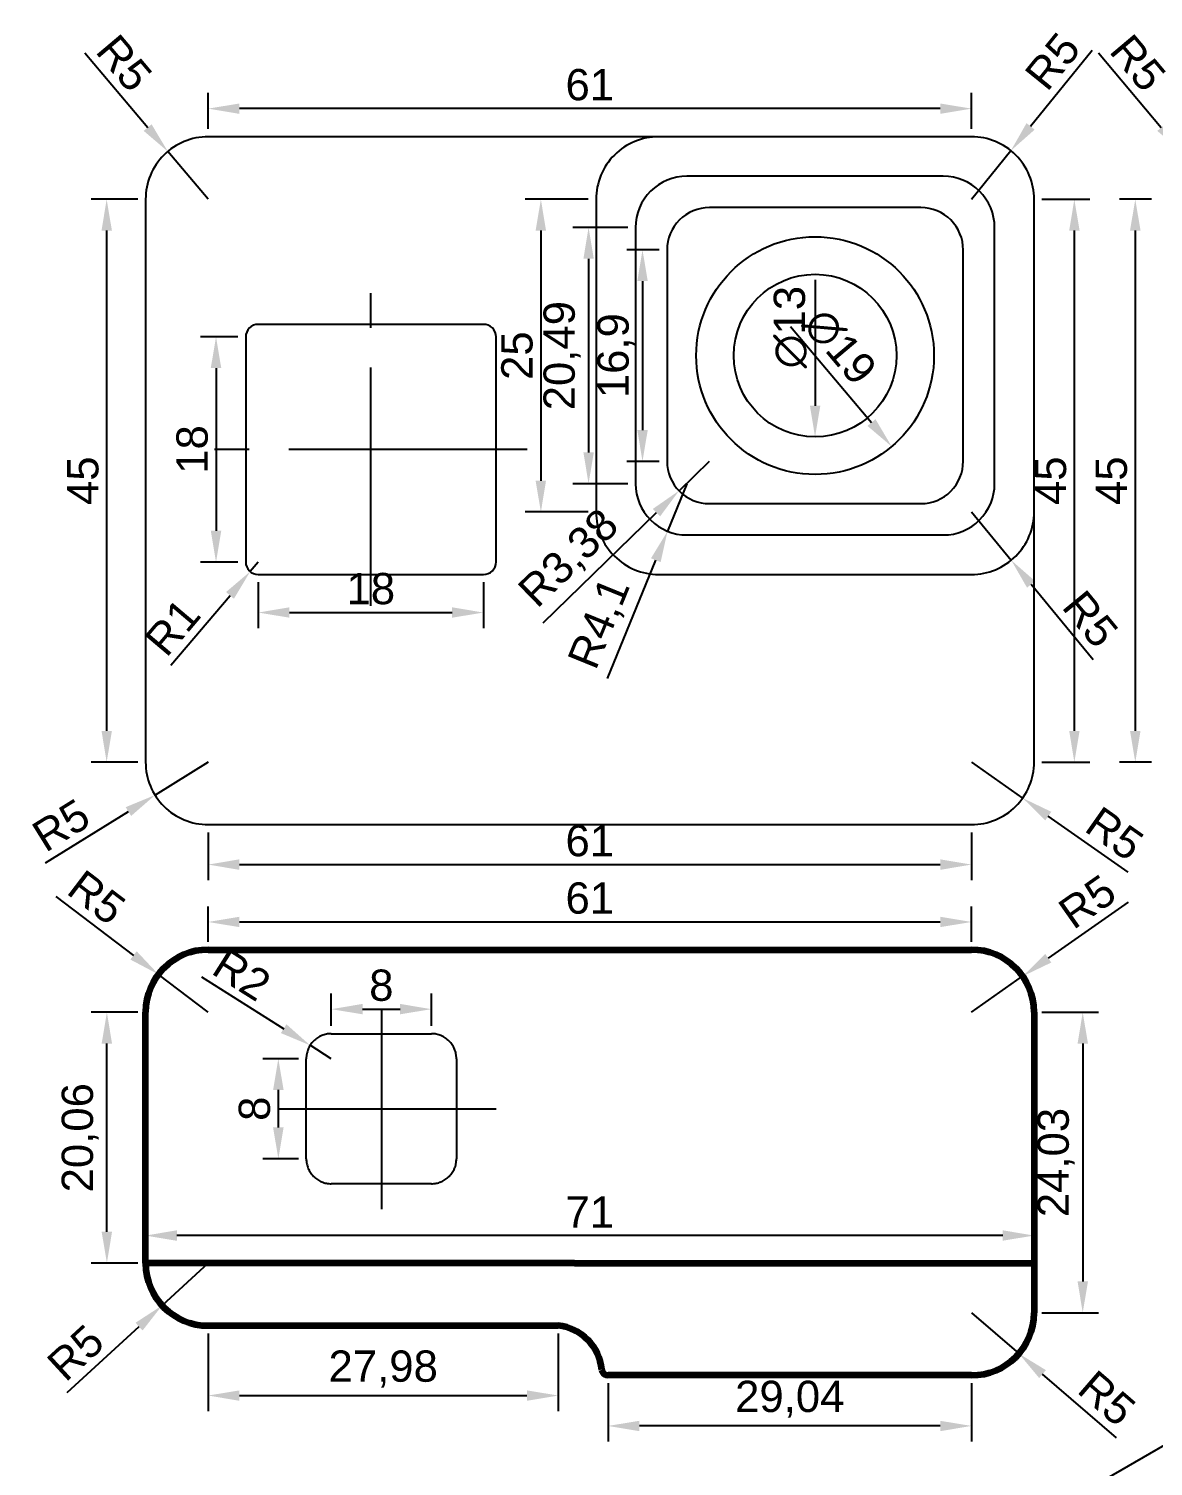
# Model space of a CAD drawing. Header units: millimetres. Extents: x 2170 to 2325, y 1655 to 1882.
# Drawn here: x 2169.8 to 2259.6, y 1766.6 to 1881.5 of the extents above; entities that cross this region are included whole.
import ezdxf

# ---------------------------------------------------------------- set-up
doc = ezdxf.new("R2010")
doc.units = ezdxf.units.MM
doc.linetypes.add('ACAD_ISO02W100', pattern=[15, 12, -3])
doc.linetypes.add('CENTER2', pattern=[28.575, 19.05, -3.175, 3.175, -3.175])
doc.styles.get("Standard").update_dxf_attribs({"font": 'arial.ttf'})
doc.dimstyles.new('ISO-25', dxfattribs={"dimtxt": 2.5, "dimasz": 2.5, "dimexe": 1.25, "dimexo": 0.625, "dimtad": 1, "dimtxsty": 'Standard', "dimcen": 2.5, "dimadec": 0, "dimazin": 0, "dimtfac": 1, "dimtmove": 0, "dimatfit": 3, "dimfxl": 1, "dimarcsym": 0})

# ---------------------------------------------------------------- blocks, each defined once
blk = doc.blocks.new('*D71')
at = {"color": 0, "lineweight": -2, "transparency": 16777216}
for p, q in [((2293.32, 1780.91), (2289.95, 1786.75)), ((2238.08, 1755.36), (2288.41, 1784.42)), ((2238.66, 1749.35), (2235.29, 1755.2))]:
    blk.add_line(p, q, dxfattribs=at)
at = {"color": 0, "transparency": 16777216}
for points in [[(2288.2, 1784.78), (2288.62, 1784.06), (2290.57, 1785.67)], [(2237.87, 1755.72), (2238.29, 1755), (2235.91, 1754.11)]]:
    blk.add_solid(points, dxfattribs=at)
at = {"layer": 'Defpoints', "color": 0, "transparency": 16777216}
for p in [(2290.57, 1785.67), (2293.63, 1780.37, -7470.32), (2238.97, 1748.81, -7470.32)]:
    blk.add_point(p, dxfattribs=at)
at = {"color": 0, "transparency": 16777216, "insert": (2262.29, 1771.54), "char_height": 2.5, "attachment_point": 5, "rotation": 30}
blk.add_mtext('61', dxfattribs=at)
blk = doc.blocks.new('*D72')
at = {"color": 0, "linetype": 'ByBlock', "lineweight": -2, "transparency": 16777216}
for p, q in [((2184.11, 1873.54), (2184.11, 1876.41)), ((2245.11, 1873.54), (2245.11, 1876.41)), ((2242.61, 1875.16), (2186.61, 1875.16))]:
    blk.add_line(p, q, dxfattribs=at)
at = {"color": 0, "linetype": 'ByBlock', "transparency": 16777216}
for points in [[(2186.61, 1875.57), (2186.61, 1874.74), (2184.11, 1875.16)], [(2242.61, 1875.57), (2242.61, 1874.74), (2245.11, 1875.16)]]:
    blk.add_solid(points, dxfattribs=at)
at = {"layer": 'Defpoints', "color": 0, "linetype": 'ByBlock', "transparency": 16777216}
for p in [(2184.11, 1875.16), (2184.11, 1872.91), (2245.11, 1872.91)]:
    blk.add_point(p, dxfattribs=at)
at = {"color": 0, "linetype": 'ByBlock', "transparency": 16777216, "insert": (2214.61, 1877.06), "char_height": 2.5, "attachment_point": 5}
blk.add_mtext('61', dxfattribs=at)
blk = doc.blocks.new('*D73')
at = {"color": 0, "linetype": 'ByBlock', "lineweight": -2, "transparency": 16777216}
for p, q in [((2178.49, 1867.91), (2174.75, 1867.91)), ((2176, 1865.41), (2176, 1825.41)), ((2178.49, 1822.91), (2174.75, 1822.91))]:
    blk.add_line(p, q, dxfattribs=at)
at = {"color": 0, "linetype": 'ByBlock', "transparency": 16777216}
for points in [[(2175.59, 1865.41), (2176.42, 1865.41), (2176, 1867.91)], [(2175.59, 1825.41), (2176.42, 1825.41), (2176, 1822.91)]]:
    blk.add_solid(points, dxfattribs=at)
at = {"layer": 'Defpoints', "color": 0, "linetype": 'ByBlock', "transparency": 16777216}
for p in [(2179.11, 1867.91), (2176, 1822.91), (2179.11, 1822.91)]:
    blk.add_point(p, dxfattribs=at)
at = {"color": 0, "linetype": 'ByBlock', "transparency": 16777216, "insert": (2174.11, 1845.41), "char_height": 2.5, "attachment_point": 5, "rotation": 90}
blk.add_mtext('45', dxfattribs=at)
blk = doc.blocks.new('*D74')
at = {"color": 0, "linetype": 'ByBlock', "lineweight": -2, "transparency": 16777216}
for p, q in [((2184.11, 1817.29), (2184.11, 1813.47)), ((2245.11, 1817.29), (2245.11, 1813.47)), ((2186.61, 1814.72), (2242.61, 1814.72))]:
    blk.add_line(p, q, dxfattribs=at)
at = {"color": 0, "linetype": 'ByBlock', "transparency": 16777216}
for points in [[(2186.61, 1815.14), (2186.61, 1814.3), (2184.11, 1814.72)], [(2242.61, 1815.14), (2242.61, 1814.3), (2245.11, 1814.72)]]:
    blk.add_solid(points, dxfattribs=at)
at = {"layer": 'Defpoints', "color": 0, "linetype": 'ByBlock', "transparency": 16777216}
for p in [(2184.11, 1817.91), (2245.11, 1817.91), (2245.11, 1814.72)]:
    blk.add_point(p, dxfattribs=at)
at = {"color": 0, "linetype": 'ByBlock', "transparency": 16777216, "insert": (2214.61, 1816.62), "char_height": 2.5, "attachment_point": 5}
blk.add_mtext('61', dxfattribs=at)
blk = doc.blocks.new('*D75')
at = {"color": 0, "linetype": 'ByBlock', "lineweight": -2, "transparency": 16777216}
for p, q in [((2250.74, 1867.91), (2254.58, 1867.91)), ((2253.33, 1825.41), (2253.33, 1865.41)), ((2250.74, 1822.91), (2254.58, 1822.91))]:
    blk.add_line(p, q, dxfattribs=at)
at = {"color": 0, "linetype": 'ByBlock', "transparency": 16777216}
for points in [[(2252.92, 1865.41), (2253.75, 1865.41), (2253.33, 1867.91)], [(2252.92, 1825.41), (2253.75, 1825.41), (2253.33, 1822.91)]]:
    blk.add_solid(points, dxfattribs=at)
at = {"layer": 'Defpoints', "color": 0, "linetype": 'ByBlock', "transparency": 16777216}
for p in [(2250.11, 1867.91), (2253.33, 1867.91), (2250.11, 1822.91)]:
    blk.add_point(p, dxfattribs=at)
at = {"color": 0, "linetype": 'ByBlock', "transparency": 16777216, "insert": (2251.44, 1845.41), "char_height": 2.5, "attachment_point": 5, "rotation": 90}
blk.add_mtext('45', dxfattribs=at)
blk = doc.blocks.new('*D76')
at = {"color": 0, "linetype": 'ByBlock', "lineweight": -2, "transparency": 16777216}
for p, q in [((2259.49, 1867.91), (2256.95, 1867.91)), ((2258.2, 1865.41), (2258.2, 1825.41)), ((2259.49, 1822.91), (2256.95, 1822.91))]:
    blk.add_line(p, q, dxfattribs=at)
at = {"color": 0, "linetype": 'ByBlock', "transparency": 16777216}
for points in [[(2257.78, 1865.41), (2258.62, 1865.41), (2258.2, 1867.91)], [(2257.78, 1825.41), (2258.62, 1825.41), (2258.2, 1822.91)]]:
    blk.add_solid(points, dxfattribs=at)
at = {"layer": 'Defpoints', "color": 0, "linetype": 'ByBlock', "transparency": 16777216}
for p in [(2260.11, 1867.91), (2258.2, 1822.91), (2260.11, 1822.91)]:
    blk.add_point(p, dxfattribs=at)
at = {"color": 0, "linetype": 'ByBlock', "transparency": 16777216, "insert": (2256.3, 1845.41), "char_height": 2.5, "attachment_point": 5, "rotation": 90}
blk.add_mtext('45', dxfattribs=at)
blk = doc.blocks.new('*D77')
at = {"color": 0, "linetype": 'ByBlock', "lineweight": -2, "transparency": 16777216}
for p, q in [((2174.25, 1879.61), (2179.28, 1873.65)), ((2184.11, 1867.91), (2180.89, 1871.73))]:
    blk.add_line(p, q, dxfattribs=at)
at = {"color": 0, "linetype": 'ByBlock', "transparency": 16777216}
blk.add_solid([(2179.59, 1873.91), (2178.96, 1873.38), (2180.89, 1871.73)], dxfattribs=at)
at = {"layer": 'Defpoints', "color": 0, "linetype": 'ByBlock', "transparency": 16777216}
for p in [(2180.89, 1871.73), (2184.11, 1867.91)]:
    blk.add_point(p, dxfattribs=at)
at = {"color": 0, "linetype": 'ByBlock', "transparency": 16777216, "insert": (2177.4, 1878.8), "char_height": 2.5, "attachment_point": 5, "rotation": 310.1679}
blk.add_mtext('R5', dxfattribs=at)
blk = doc.blocks.new('*D78')
at = {"color": 0, "linetype": 'ByBlock', "lineweight": -2, "transparency": 16777216}
for p, q in [((2254.75, 1879.8), (2249.84, 1873.74)), ((2245.11, 1867.91), (2248.26, 1871.8))]:
    blk.add_line(p, q, dxfattribs=at)
at = {"color": 0, "linetype": 'ByBlock', "transparency": 16777216}
blk.add_solid([(2249.51, 1874), (2250.16, 1873.48), (2248.26, 1871.8)], dxfattribs=at)
at = {"layer": 'Defpoints', "color": 0, "linetype": 'ByBlock', "transparency": 16777216}
for p in [(2248.26, 1871.8), (2245.11, 1867.91)]:
    blk.add_point(p, dxfattribs=at)
at = {"color": 0, "linetype": 'ByBlock', "transparency": 16777216, "insert": (2251.6, 1878.94), "char_height": 2.5, "attachment_point": 5, "rotation": 50.9887}
blk.add_mtext('R5', dxfattribs=at)
blk = doc.blocks.new('*D79')
at = {"color": 0, "linetype": 'ByBlock', "lineweight": -2, "transparency": 16777216}
for p, q in [((2188.11, 1837.29), (2188.11, 1833.62)), ((2206.11, 1837.29), (2206.11, 1833.62)), ((2190.61, 1834.87), (2203.61, 1834.87))]:
    blk.add_line(p, q, dxfattribs=at)
at = {"color": 0, "linetype": 'ByBlock', "transparency": 16777216}
for points in [[(2190.61, 1835.29), (2190.61, 1834.46), (2188.11, 1834.87)], [(2203.61, 1835.29), (2203.61, 1834.46), (2206.11, 1834.87)]]:
    blk.add_solid(points, dxfattribs=at)
at = {"layer": 'Defpoints', "color": 0, "linetype": 'ByBlock', "transparency": 16777216}
for p in [(2188.11, 1837.91), (2206.11, 1837.91), (2206.11, 1834.87)]:
    blk.add_point(p, dxfattribs=at)
at = {"color": 0, "linetype": 'ByBlock', "transparency": 16777216, "insert": (2197.11, 1836.77), "char_height": 2.5, "attachment_point": 5}
blk.add_mtext('18', dxfattribs=at)
blk = doc.blocks.new('*D80')
at = {"color": 0, "linetype": 'ByBlock', "lineweight": -2, "transparency": 16777216}
for p, q in [((2186.49, 1856.91), (2183.49, 1856.91)), ((2184.74, 1854.41), (2184.74, 1841.41)), ((2186.49, 1838.91), (2183.49, 1838.91))]:
    blk.add_line(p, q, dxfattribs=at)
at = {"color": 0, "linetype": 'ByBlock', "transparency": 16777216}
for points in [[(2184.32, 1854.41), (2185.16, 1854.41), (2184.74, 1856.91)], [(2184.32, 1841.41), (2185.16, 1841.41), (2184.74, 1838.91)]]:
    blk.add_solid(points, dxfattribs=at)
at = {"layer": 'Defpoints', "color": 0, "linetype": 'ByBlock', "transparency": 16777216}
for p in [(2187.11, 1856.91), (2184.74, 1838.91), (2187.11, 1838.91)]:
    blk.add_point(p, dxfattribs=at)
at = {"color": 0, "linetype": 'ByBlock', "transparency": 16777216, "insert": (2182.84, 1847.91), "char_height": 2.5, "attachment_point": 5, "rotation": 90}
blk.add_mtext('18', dxfattribs=at)
blk = doc.blocks.new('*U65')
at = {"color": 0, "linetype": 'CENTER2', "transparency": 16777216}
blk.add_line((12.5, 0), (-12.5, 0), dxfattribs=at)
blk = doc.blocks.new('*U66')
at = {"color": 0, "linetype": 'CENTER2', "transparency": 16777216}
blk.add_line((0, -12.5), (0, 12.5), dxfattribs=at)
blk = doc.blocks.new('*D81')
at = {"color": 0, "linetype": 'ByBlock', "lineweight": -2, "transparency": 16777216}
for p, q in [((2184.11, 1808.54), (2184.11, 1811.38)), ((2245.11, 1808.54), (2245.11, 1811.38)), ((2186.61, 1810.13), (2242.61, 1810.13))]:
    blk.add_line(p, q, dxfattribs=at)
at = {"color": 0, "linetype": 'ByBlock', "transparency": 16777216}
for points in [[(2186.61, 1810.55), (2186.61, 1809.72), (2184.11, 1810.13)], [(2242.61, 1810.55), (2242.61, 1809.72), (2245.11, 1810.13)]]:
    blk.add_solid(points, dxfattribs=at)
at = {"layer": 'Defpoints', "color": 0, "linetype": 'ByBlock', "transparency": 16777216}
for p in [(2245.11, 1810.13), (2184.11, 1807.91), (2245.11, 1807.91)]:
    blk.add_point(p, dxfattribs=at)
at = {"color": 0, "linetype": 'ByBlock', "transparency": 16777216, "insert": (2214.61, 1812.03), "char_height": 2.5, "attachment_point": 5}
blk.add_mtext('61', dxfattribs=at)
blk = doc.blocks.new('*D82')
at = {"color": 0, "linetype": 'ByBlock', "lineweight": -2, "transparency": 16777216}
for p, q in [((2250.74, 1802.91), (2255.25, 1802.91)), ((2254, 1800.41), (2254, 1781.39)), ((2250.74, 1778.89), (2255.25, 1778.89))]:
    blk.add_line(p, q, dxfattribs=at)
at = {"color": 0, "linetype": 'ByBlock', "transparency": 16777216}
for points in [[(2253.59, 1800.41), (2254.42, 1800.41), (2254, 1802.91)], [(2253.59, 1781.39), (2254.42, 1781.39), (2254, 1778.89)]]:
    blk.add_solid(points, dxfattribs=at)
at = {"layer": 'Defpoints', "color": 0, "linetype": 'ByBlock', "transparency": 16777216}
for p in [(2250.11, 1802.91), (2250.11, 1778.89), (2254, 1778.89)]:
    blk.add_point(p, dxfattribs=at)
at = {"color": 0, "linetype": 'ByBlock', "transparency": 16777216, "insert": (2251.87, 1790.9), "char_height": 2.5, "attachment_point": 5, "rotation": 90}
blk.add_mtext('24,03', dxfattribs=at)
blk = doc.blocks.new('*D83')
at = {"color": 0, "linetype": 'ByBlock', "lineweight": -2, "transparency": 16777216}
for p, q in [((2178.49, 1802.91), (2174.77, 1802.91)), ((2176.02, 1785.36), (2176.02, 1800.41)), ((2178.49, 1782.86), (2174.77, 1782.86))]:
    blk.add_line(p, q, dxfattribs=at)
at = {"color": 0, "linetype": 'ByBlock', "transparency": 16777216}
for points in [[(2175.6, 1800.41), (2176.43, 1800.41), (2176.02, 1802.91)], [(2175.6, 1785.36), (2176.43, 1785.36), (2176.02, 1782.86)]]:
    blk.add_solid(points, dxfattribs=at)
at = {"layer": 'Defpoints', "color": 0, "linetype": 'ByBlock', "transparency": 16777216}
for p in [(2176.02, 1802.91), (2179.11, 1802.91), (2179.11, 1782.86)]:
    blk.add_point(p, dxfattribs=at)
at = {"color": 0, "linetype": 'ByBlock', "transparency": 16777216, "insert": (2173.89, 1792.88), "char_height": 2.5, "attachment_point": 5, "rotation": 90}
blk.add_mtext('20,06', dxfattribs=at)
blk = doc.blocks.new('*D84')
at = {"color": 0, "linetype": 'ByBlock', "lineweight": -2, "transparency": 16777216}
for p, q in [((2184.11, 1777.23), (2184.11, 1771.02)), ((2212.09, 1777.23), (2212.09, 1771.02)), ((2186.61, 1772.27), (2209.59, 1772.27))]:
    blk.add_line(p, q, dxfattribs=at)
at = {"color": 0, "linetype": 'ByBlock', "transparency": 16777216}
for points in [[(2186.61, 1772.68), (2186.61, 1771.85), (2184.11, 1772.27)], [(2209.59, 1772.68), (2209.59, 1771.85), (2212.09, 1772.27)]]:
    blk.add_solid(points, dxfattribs=at)
at = {"layer": 'Defpoints', "color": 0, "linetype": 'ByBlock', "transparency": 16777216}
for p in [(2184.11, 1777.86), (2212.09, 1777.86), (2212.09, 1772.27)]:
    blk.add_point(p, dxfattribs=at)
at = {"color": 0, "linetype": 'ByBlock', "transparency": 16777216, "insert": (2198.1, 1774.39), "char_height": 2.5, "attachment_point": 5}
blk.add_mtext('27,98', dxfattribs=at)
blk = doc.blocks.new('*D85')
at = {"color": 0, "linetype": 'ByBlock', "lineweight": -2, "transparency": 16777216}
for p, q in [((2216.07, 1773.26), (2216.07, 1768.59)), ((2245.11, 1773.26), (2245.11, 1768.59)), ((2242.61, 1769.84), (2218.57, 1769.84))]:
    blk.add_line(p, q, dxfattribs=at)
at = {"color": 0, "linetype": 'ByBlock', "transparency": 16777216}
for points in [[(2218.57, 1770.25), (2218.57, 1769.42), (2216.07, 1769.84)], [(2242.61, 1770.25), (2242.61, 1769.42), (2245.11, 1769.84)]]:
    blk.add_solid(points, dxfattribs=at)
at = {"layer": 'Defpoints', "color": 0, "linetype": 'ByBlock', "transparency": 16777216}
for p in [(2216.07, 1773.89), (2245.11, 1773.89), (2216.07, 1769.84)]:
    blk.add_point(p, dxfattribs=at)
at = {"color": 0, "linetype": 'ByBlock', "transparency": 16777216, "insert": (2230.59, 1771.97), "char_height": 2.5, "attachment_point": 5}
blk.add_mtext('29,04', dxfattribs=at)
blk = doc.blocks.new('*D86')
at = {"color": 0, "linetype": 'ByBlock', "lineweight": -2, "transparency": 16777216}
for p, q in [((2179.11, 1783.48), (2179.11, 1786.31)), ((2250.11, 1783.48), (2250.11, 1786.31)), ((2247.61, 1785.06), (2181.61, 1785.06))]:
    blk.add_line(p, q, dxfattribs=at)
at = {"color": 0, "linetype": 'ByBlock', "transparency": 16777216}
for points in [[(2181.61, 1785.48), (2181.61, 1784.64), (2179.11, 1785.06)], [(2247.61, 1785.48), (2247.61, 1784.65), (2250.11, 1785.06)]]:
    blk.add_solid(points, dxfattribs=at)
at = {"layer": 'Defpoints', "color": 0, "linetype": 'ByBlock', "transparency": 16777216}
for p in [(2179.11, 1785.06), (2179.11, 1782.86), (2250.11, 1782.86)]:
    blk.add_point(p, dxfattribs=at)
at = {"color": 0, "linetype": 'ByBlock', "transparency": 16777216, "insert": (2214.61, 1786.94), "char_height": 2.5, "attachment_point": 5, "rotation": 0.0018}
blk.add_mtext('71', dxfattribs=at)
blk = doc.blocks.new('*D87')
at = {"color": 0, "linetype": 'ByBlock', "lineweight": -2, "transparency": 16777216}
for p, q in [((2245.11, 1778.89), (2248.9, 1775.62)), ((2256.69, 1768.88), (2250.79, 1773.98))]:
    blk.add_line(p, q, dxfattribs=at)
at = {"color": 0, "linetype": 'ByBlock', "transparency": 16777216}
blk.add_solid([(2251.06, 1774.3), (2250.52, 1773.67), (2248.9, 1775.62)], dxfattribs=at)
at = {"layer": 'Defpoints', "color": 0, "linetype": 'ByBlock', "transparency": 16777216}
for p in [(2245.11, 1778.89), (2248.9, 1775.62)]:
    blk.add_point(p, dxfattribs=at)
at = {"color": 0, "linetype": 'ByBlock', "transparency": 16777216, "insert": (2255.93, 1772.05), "char_height": 2.5, "attachment_point": 5, "rotation": 319.1727}
blk.add_mtext('R5', dxfattribs=at)
blk = doc.blocks.new('*D90')
at = {"color": 0, "linetype": 'ByBlock', "lineweight": -2, "transparency": 16777216}
for p, q in [((2245.11, 1822.91), (2249.2, 1820.04)), ((2257.63, 1814.11), (2251.25, 1818.6))]:
    blk.add_line(p, q, dxfattribs=at)
at = {"color": 0, "linetype": 'ByBlock', "transparency": 16777216}
blk.add_solid([(2251.49, 1818.94), (2251.01, 1818.26), (2249.2, 1820.04)], dxfattribs=at)
at = {"layer": 'Defpoints', "color": 0, "linetype": 'ByBlock', "transparency": 16777216}
for p in [(2245.11, 1822.91), (2249.2, 1820.04)]:
    blk.add_point(p, dxfattribs=at)
at = {"color": 0, "linetype": 'ByBlock', "transparency": 16777216, "insert": (2256.55, 1817.19), "char_height": 2.5, "attachment_point": 5, "rotation": 324.8779}
blk.add_mtext('R5', dxfattribs=at)
blk = doc.blocks.new('*D92')
at = {"color": 0, "linetype": 'ByBlock', "lineweight": -2, "transparency": 16777216}
for p, q in [((2255.26, 1879.61), (2260.28, 1873.65)), ((2265.11, 1867.91), (2261.89, 1871.74))]:
    blk.add_line(p, q, dxfattribs=at)
at = {"color": 0, "linetype": 'ByBlock', "transparency": 16777216}
blk.add_solid([(2260.6, 1873.92), (2259.96, 1873.38), (2261.89, 1871.74)], dxfattribs=at)
at = {"layer": 'Defpoints', "color": 0, "linetype": 'ByBlock', "transparency": 16777216}
for p in [(2261.89, 1871.74), (2265.11, 1867.91)]:
    blk.add_point(p, dxfattribs=at)
at = {"color": 0, "linetype": 'ByBlock', "transparency": 16777216, "insert": (2258.41, 1878.81), "char_height": 2.5, "attachment_point": 5, "rotation": 310.1141}
blk.add_mtext('R5', dxfattribs=at)
blk = doc.blocks.new('*D93')
at = {"color": 0, "linetype": 'ByBlock', "lineweight": -2, "transparency": 16777216}
for p, q in [((2171.94, 1812.18), (2178.15, 1807.46)), ((2184.11, 1802.91), (2180.14, 1805.94))]:
    blk.add_line(p, q, dxfattribs=at)
at = {"color": 0, "linetype": 'ByBlock', "transparency": 16777216}
blk.add_solid([(2178.4, 1807.79), (2177.89, 1807.13), (2180.14, 1805.94)], dxfattribs=at)
at = {"layer": 'Defpoints', "color": 0, "linetype": 'ByBlock', "transparency": 16777216}
for p in [(2180.14, 1805.94), (2184.11, 1802.91)]:
    blk.add_point(p, dxfattribs=at)
at = {"color": 0, "linetype": 'ByBlock', "transparency": 16777216, "insert": (2175.2, 1812.09), "char_height": 2.5, "attachment_point": 5, "rotation": 322.7132}
blk.add_mtext('R5', dxfattribs=at)
blk = doc.blocks.new('*D94')
at = {"color": 0, "linetype": 'ByBlock', "lineweight": -2, "transparency": 16777216}
for p, q in [((2184.11, 1822.91), (2179.87, 1820.28)), ((2171.11, 1814.85), (2177.74, 1818.96))]:
    blk.add_line(p, q, dxfattribs=at)
at = {"color": 0, "linetype": 'ByBlock', "transparency": 16777216}
blk.add_solid([(2177.52, 1819.31), (2177.96, 1818.61), (2179.87, 1820.28)], dxfattribs=at)
at = {"layer": 'Defpoints', "color": 0, "linetype": 'ByBlock', "transparency": 16777216}
for p in [(2184.11, 1822.91), (2179.87, 1820.28)]:
    blk.add_point(p, dxfattribs=at)
at = {"color": 0, "linetype": 'ByBlock', "transparency": 16777216, "insert": (2172.36, 1817.86), "char_height": 2.5, "attachment_point": 5, "rotation": 31.8107}
blk.add_mtext('R5', dxfattribs=at)
blk = doc.blocks.new('*D95')
at = {"color": 0, "linetype": 'ByBlock', "lineweight": -2, "transparency": 16777216}
for p, q in [((2257.62, 1811.72), (2251.25, 1807.23)), ((2245.11, 1802.91), (2249.2, 1805.79))]:
    blk.add_line(p, q, dxfattribs=at)
at = {"color": 0, "linetype": 'ByBlock', "transparency": 16777216}
blk.add_solid([(2251.01, 1807.57), (2251.49, 1806.89), (2249.2, 1805.79)], dxfattribs=at)
at = {"layer": 'Defpoints', "color": 0, "linetype": 'ByBlock', "transparency": 16777216}
for p in [(2249.2, 1805.79), (2245.11, 1802.91)]:
    blk.add_point(p, dxfattribs=at)
at = {"color": 0, "linetype": 'ByBlock', "transparency": 16777216, "insert": (2254.37, 1811.75), "char_height": 2.5, "attachment_point": 5, "rotation": 35.1513}
blk.add_mtext('R5', dxfattribs=at)
blk = doc.blocks.new('*D96')
at = {"color": 0, "linetype": 'ByBlock', "lineweight": -2, "transparency": 16777216}
for p, q in [((2184.11, 1782.86), (2180.43, 1779.47)), ((2172.85, 1772.5), (2178.59, 1777.78))]:
    blk.add_line(p, q, dxfattribs=at)
at = {"color": 0, "linetype": 'ByBlock', "transparency": 16777216}
blk.add_solid([(2178.31, 1778.09), (2178.87, 1777.47), (2180.43, 1779.47)], dxfattribs=at)
at = {"layer": 'Defpoints', "color": 0, "linetype": 'ByBlock', "transparency": 16777216}
for p in [(2184.11, 1782.86), (2180.43, 1779.47)]:
    blk.add_point(p, dxfattribs=at)
at = {"color": 0, "linetype": 'ByBlock', "transparency": 16777216, "insert": (2173.52, 1775.69), "char_height": 2.5, "attachment_point": 5, "rotation": 42.5871}
blk.add_mtext('R5', dxfattribs=at)
blk = doc.blocks.new('*D97')
at = {"color": 0, "linetype": 'ByBlock', "lineweight": -2, "transparency": 16777216}
for p, q in [((2193.95, 1801.82), (2193.95, 1804.41)), ((2201.95, 1801.82), (2201.95, 1804.41)), ((2196.45, 1803.16), (2199.45, 1803.16))]:
    blk.add_line(p, q, dxfattribs=at)
at = {"color": 0, "linetype": 'ByBlock', "transparency": 16777216}
for points in [[(2196.45, 1803.58), (2196.45, 1802.75), (2193.95, 1803.16)], [(2199.45, 1803.58), (2199.45, 1802.75), (2201.95, 1803.16)]]:
    blk.add_solid(points, dxfattribs=at)
at = {"layer": 'Defpoints', "color": 0, "linetype": 'ByBlock', "transparency": 16777216}
for p in [(2201.95, 1803.16), (2193.95, 1801.2), (2201.95, 1801.2)]:
    blk.add_point(p, dxfattribs=at)
at = {"color": 0, "linetype": 'ByBlock', "transparency": 16777216, "insert": (2197.95, 1805.06), "char_height": 2.5, "attachment_point": 5}
blk.add_mtext('8', dxfattribs=at)
blk = doc.blocks.new('*D98')
at = {"color": 0, "linetype": 'ByBlock', "lineweight": -2, "transparency": 16777216}
for p, q in [((2191.33, 1799.2), (2188.47, 1799.2)), ((2189.72, 1793.7), (2189.72, 1796.7)), ((2191.33, 1791.2), (2188.47, 1791.2))]:
    blk.add_line(p, q, dxfattribs=at)
at = {"color": 0, "linetype": 'ByBlock', "transparency": 16777216}
for points in [[(2189.3, 1796.7), (2190.14, 1796.7), (2189.72, 1799.2)], [(2189.3, 1793.7), (2190.14, 1793.7), (2189.72, 1791.2)]]:
    blk.add_solid(points, dxfattribs=at)
at = {"layer": 'Defpoints', "color": 0, "linetype": 'ByBlock', "transparency": 16777216}
for p in [(2189.72, 1799.2), (2191.95, 1799.2), (2191.95, 1791.2)]:
    blk.add_point(p, dxfattribs=at)
at = {"color": 0, "linetype": 'ByBlock', "transparency": 16777216, "insert": (2187.82, 1795.2), "char_height": 2.5, "attachment_point": 5, "rotation": 90}
blk.add_mtext('8', dxfattribs=at)
blk = doc.blocks.new('*D99')
at = {"color": 0, "linetype": 'ByBlock', "lineweight": -2, "transparency": 16777216}
for p, q in [((2183.59, 1805.74), (2190.15, 1801.6)), ((2193.95, 1799.2), (2192.26, 1800.27))]:
    blk.add_line(p, q, dxfattribs=at)
at = {"color": 0, "linetype": 'ByBlock', "transparency": 16777216}
blk.add_solid([(2190.37, 1801.95), (2189.92, 1801.25), (2192.26, 1800.27)], dxfattribs=at)
at = {"layer": 'Defpoints', "color": 0, "linetype": 'ByBlock', "transparency": 16777216}
for p in [(2192.26, 1800.27), (2193.95, 1799.2)]:
    blk.add_point(p, dxfattribs=at)
at = {"color": 0, "linetype": 'ByBlock', "transparency": 16777216, "insert": (2186.81, 1805.93), "char_height": 2.5, "attachment_point": 5, "rotation": 327.7427}
blk.add_mtext('R2', dxfattribs=at)
blk = doc.blocks.new('*D100')
at = {"color": 0, "linetype": 'ByBlock', "lineweight": -2, "transparency": 16777216}
for p, q in [((2188.11, 1838.91), (2187.47, 1838.15)), ((2181.14, 1830.67), (2185.86, 1836.24))]:
    blk.add_line(p, q, dxfattribs=at)
at = {"color": 0, "linetype": 'ByBlock', "transparency": 16777216}
blk.add_solid([(2185.54, 1836.51), (2186.17, 1835.97), (2187.47, 1838.15)], dxfattribs=at)
at = {"layer": 'Defpoints', "color": 0, "linetype": 'ByBlock', "transparency": 16777216}
for p in [(2188.11, 1838.91), (2187.47, 1838.15)]:
    blk.add_point(p, dxfattribs=at)
at = {"color": 0, "linetype": 'ByBlock', "transparency": 16777216, "insert": (2181.26, 1833.71), "char_height": 2.5, "attachment_point": 5, "rotation": 49.801}
blk.add_mtext('R1', dxfattribs=at)
blk = doc.blocks.new('*D102')
at = {"color": 0, "linetype": 'ByBlock', "lineweight": -2, "transparency": 16777216}
for p, q in [((2214.49, 1867.91), (2209.45, 1867.91)), ((2210.7, 1865.41), (2210.7, 1845.41)), ((2214.49, 1842.91), (2209.45, 1842.91))]:
    blk.add_line(p, q, dxfattribs=at)
at = {"color": 0, "linetype": 'ByBlock', "transparency": 16777216}
for points in [[(2210.28, 1865.41), (2211.11, 1865.41), (2210.7, 1867.91)], [(2210.28, 1845.41), (2211.11, 1845.41), (2210.7, 1842.91)]]:
    blk.add_solid(points, dxfattribs=at)
at = {"layer": 'Defpoints', "color": 0, "linetype": 'ByBlock', "transparency": 16777216}
for p in [(2215.11, 1867.91), (2210.7, 1842.91), (2215.11, 1842.91)]:
    blk.add_point(p, dxfattribs=at)
at = {"color": 0, "linetype": 'ByBlock', "transparency": 16777216, "insert": (2208.8, 1855.41), "char_height": 2.5, "attachment_point": 5, "rotation": 90}
blk.add_mtext('25', dxfattribs=at)
blk = doc.blocks.new('*D103')
at = {"color": 0, "linetype": 'ByBlock', "lineweight": -2, "transparency": 16777216}
for p, q in [((2217.65, 1865.66), (2213.26, 1865.66)), ((2214.51, 1863.16), (2214.51, 1847.67)), ((2217.65, 1845.17), (2213.26, 1845.17))]:
    blk.add_line(p, q, dxfattribs=at)
at = {"color": 0, "linetype": 'ByBlock', "transparency": 16777216}
for points in [[(2214.1, 1863.16), (2214.93, 1863.16), (2214.51, 1865.66)], [(2214.1, 1847.67), (2214.93, 1847.67), (2214.51, 1845.17)]]:
    blk.add_solid(points, dxfattribs=at)
at = {"layer": 'Defpoints', "color": 0, "linetype": 'ByBlock', "transparency": 16777216}
for p in [(2218.27, 1865.66), (2214.51, 1845.17), (2218.27, 1845.17)]:
    blk.add_point(p, dxfattribs=at)
at = {"color": 0, "linetype": 'ByBlock', "transparency": 16777216, "insert": (2212.39, 1855.41), "char_height": 2.5, "attachment_point": 5, "rotation": 90}
blk.add_mtext('20,49', dxfattribs=at)
blk = doc.blocks.new('*D104')
at = {"color": 0, "linetype": 'ByBlock', "lineweight": -2, "transparency": 16777216}
for p, q in [((2220.16, 1863.87), (2217.57, 1863.87)), ((2218.82, 1861.37), (2218.82, 1849.46)), ((2220.16, 1846.96), (2217.57, 1846.96))]:
    blk.add_line(p, q, dxfattribs=at)
at = {"color": 0, "linetype": 'ByBlock', "transparency": 16777216}
for points in [[(2218.41, 1861.37), (2219.24, 1861.37), (2218.82, 1863.87)], [(2218.41, 1849.46), (2219.24, 1849.46), (2218.82, 1846.96)]]:
    blk.add_solid(points, dxfattribs=at)
at = {"layer": 'Defpoints', "color": 0, "linetype": 'ByBlock', "transparency": 16777216}
for p in [(2220.78, 1863.87), (2218.82, 1846.96), (2220.78, 1846.96)]:
    blk.add_point(p, dxfattribs=at)
at = {"color": 0, "linetype": 'ByBlock', "transparency": 16777216, "insert": (2216.7, 1855.41), "char_height": 2.5, "attachment_point": 5, "rotation": 90}
blk.add_mtext('16,9', dxfattribs=at)
blk = doc.blocks.new('*D105')
at = {"color": 0, "linetype": 'ByBlock', "lineweight": -2, "transparency": 16777216}
for p, q in [((2224.16, 1846.96), (2221.74, 1844.61)), ((2210.88, 1834.06), (2219.94, 1842.86))]:
    blk.add_line(p, q, dxfattribs=at)
at = {"color": 0, "linetype": 'ByBlock', "transparency": 16777216}
blk.add_solid([(2219.65, 1843.16), (2220.23, 1842.56), (2221.74, 1844.61)], dxfattribs=at)
at = {"layer": 'Defpoints', "color": 0, "linetype": 'ByBlock', "transparency": 16777216}
for p in [(2224.16, 1846.96), (2221.74, 1844.61)]:
    blk.add_point(p, dxfattribs=at)
at = {"color": 0, "linetype": 'ByBlock', "transparency": 16777216, "insert": (2213.03, 1839.11), "char_height": 2.5, "attachment_point": 5, "rotation": 44.1679}
blk.add_mtext('R3,38', dxfattribs=at)
blk = doc.blocks.new('*D106')
at = {"color": 0, "linetype": 'ByBlock', "lineweight": -2, "transparency": 16777216}
for p, q in [((2222.37, 1845.17), (2220.82, 1841.37)), ((2216.03, 1829.6), (2219.88, 1839.06))]:
    blk.add_line(p, q, dxfattribs=at)
at = {"color": 0, "linetype": 'ByBlock', "transparency": 16777216}
blk.add_solid([(2219.5, 1839.21), (2220.27, 1838.9), (2220.82, 1841.37)], dxfattribs=at)
at = {"layer": 'Defpoints', "color": 0, "linetype": 'ByBlock', "transparency": 16777216}
for p in [(2222.37, 1845.17), (2220.82, 1841.37)]:
    blk.add_point(p, dxfattribs=at)
at = {"color": 0, "linetype": 'ByBlock', "transparency": 16777216, "insert": (2215.52, 1833.97), "char_height": 2.5, "attachment_point": 5, "rotation": 67.8569}
blk.add_mtext('R4,1', dxfattribs=at)
blk = doc.blocks.new('*D107')
at = {"color": 0, "linetype": 'ByBlock', "lineweight": -2, "transparency": 16777216}
for p, q in [((2245.11, 1842.91), (2248.29, 1839.05)), ((2254.83, 1831.09), (2249.88, 1837.12))]:
    blk.add_line(p, q, dxfattribs=at)
at = {"color": 0, "linetype": 'ByBlock', "transparency": 16777216}
blk.add_solid([(2250.2, 1837.38), (2249.55, 1836.86), (2248.29, 1839.05)], dxfattribs=at)
at = {"layer": 'Defpoints', "color": 0, "linetype": 'ByBlock', "transparency": 16777216}
for p in [(2245.11, 1842.91), (2248.29, 1839.05)]:
    blk.add_point(p, dxfattribs=at)
at = {"color": 0, "linetype": 'ByBlock', "transparency": 16777216, "insert": (2254.61, 1834.35), "char_height": 2.5, "attachment_point": 5, "rotation": 309.4179}
blk.add_mtext('R5', dxfattribs=at)
blk = doc.blocks.new('*D124')
at = {"color": 0, "lineweight": -2, "transparency": 16777216}
blk.add_line((2232.61, 1861.46), (2232.61, 1851.41), dxfattribs=at)
at = {"color": 0, "transparency": 16777216}
blk.add_solid([(2232.2, 1851.41), (2233.03, 1851.41), (2232.61, 1848.91)], dxfattribs=at)
at = {"layer": 'Defpoints', "color": 0, "transparency": 16777216}
for p in [(2232.61, 1861.91), (2232.61, 1848.91)]:
    blk.add_point(p, dxfattribs=at)
at = {"color": 0, "transparency": 16777216, "insert": (2230.64, 1857.69), "char_height": 2.5, "attachment_point": 5, "rotation": 90}
blk.add_mtext('∅13', dxfattribs=at)
blk = doc.blocks.new('*D125')
at = {"color": 0, "lineweight": -2, "transparency": 16777216}
blk.add_line((2230.65, 1857.75), (2237.12, 1850.06), dxfattribs=at)
at = {"color": 0, "transparency": 16777216}
blk.add_solid([(2237.44, 1850.33), (2236.8, 1849.79), (2238.73, 1848.15)], dxfattribs=at)
at = {"layer": 'Defpoints', "color": 0, "transparency": 16777216}
for p in [(2226.5, 1862.68), (2238.73, 1848.15)]:
    blk.add_point(p, dxfattribs=at)
at = {"color": 0, "transparency": 16777216, "insert": (2234.59, 1856.13), "char_height": 2.5, "attachment_point": 5, "rotation": 310.0813}
blk.add_mtext('∅19', dxfattribs=at)

msp = doc.modelspace()

# ---------------------------------------------------------------- linework, layer by layer
at = {"lineweight": 100}
for p, q in [((2184.114, 1807.914), (2245.114, 1807.914)), ((2179.114, 1782.856), (2179.114, 1802.914)), ((2250.114, 1802.914), (2250.114, 1778.886)), ((2213.376, 1782.856), (2179.114, 1782.856)), ((2179.114, 1782.856), (2179.114, 1782.856)), ((2213.376, 1782.856), (2213.376, 1782.858)), ((2213.376, 1782.856), (2250.114, 1782.856)), ((2184.114, 1777.856), (2212.092, 1777.856)), ((2245.114, 1773.886), (2216.071, 1773.886))]:
    msp.add_line(p, q, dxfattribs=at)
at = {"linetype": 'ByBlock'}
for p, q in [((2197.96, 1803.163), (2197.96, 1787.175)), ((2189.719, 1795.192), (2207.119, 1795.192))]:
    msp.add_line(p, q, dxfattribs=at)
for points in [[(2179.114, 1822.914, 0.4142136), (2184.114, 1817.914), (2245.114, 1817.914, 0.4142136), (2250.114, 1822.914), (2250.114, 1867.914, 0.4142136), (2245.114, 1872.914), (2184.114, 1872.914, 0.4142136), (2179.114, 1867.914)], [(2215.114, 1842.914, 0.4142136), (2220.114, 1837.914), (2245.114, 1837.914, 0.4142136), (2250.114, 1842.914), (2250.114, 1867.914, 0.4142136), (2245.114, 1872.914), (2220.114, 1872.914, 0.4142136), (2215.114, 1867.914)], [(2218.271, 1845.169, 0.4142136), (2222.369, 1841.071), (2242.859, 1841.071, 0.4142136), (2246.957, 1845.169), (2246.957, 1865.659, 0.4142136), (2242.859, 1869.757), (2222.369, 1869.757, 0.4142136), (2218.271, 1865.659)], [(2220.781, 1846.961, 0.4142136), (2224.162, 1843.58), (2241.067, 1843.58, 0.4142136), (2244.448, 1846.961), (2244.448, 1863.866, 0.4142136), (2241.067, 1867.247), (2224.162, 1867.247, 0.4142136), (2220.781, 1863.866)], [(2188.114, 1837.914), (2206.114, 1837.914, 0.4142136), (2207.114, 1838.914), (2207.114, 1856.914, 0.4142136), (2206.114, 1857.914), (2188.114, 1857.914, 0.4142136), (2187.114, 1856.914), (2187.114, 1838.914, 0.4142136)]]:
    msp.add_lwpolyline(points, format="xyb", close=True)
at = {"linetype": 'ACAD_ISO02W100'}
msp.add_lwpolyline([(2203.952, 1799.2), (2203.952, 1791.2, -0.4142136), (2201.952, 1789.2), (2193.952, 1789.2, -0.4142136), (2191.952, 1791.2), (2191.952, 1799.2, -0.4142136), (2193.952, 1801.2), (2201.952, 1801.2, -0.4142136)], format="xyb", close=True, dxfattribs=at)
for radius in [9.5, 6.5]:
    msp.add_circle((2232.614, 1855.414), radius)
at = {"lineweight": 100}
for centre, radius, start, end in [((2184.114, 1802.914), 5, 90, 180), ((2245.114, 1802.914), 5, 0, 90), ((2184.114, 1782.856), 5, 180, 270), ((2245.114, 1778.886), 5, 270, 0), ((2211.668, 1773.955), 3.924, 5.59969, 83.80023), ((2216.071, 1774.386), 0.5, 185.59969, 270)]:
    msp.add_arc(centre, radius, start, end, dxfattribs=at)
for p in [(2232.614, 1855.414), (2250.114, 1782.856), (2250.114, 1782.856), (2250.114, 1782.856), (2250.114, 1782.856)]:
    msp.add_point(p)

# ---------------------------------------------------------------- block references
at = {"linetype": 'CENTER2'}
for name in ['*U66', '*U65']:
    msp.add_blockref(name, (2197.114, 1847.914), dxfattribs=at)

# ---------------------------------------------------------------- dimensions: what is measured, and where the dimension line sits
at = {"linetype": 'ByBlock'}
for center, mpoint, picture, middle in [((2184.114, 1867.914), (2180.889, 1871.735), '*D77', (2177.404, 1878.804)), ((2245.114, 1867.914), (2248.262, 1871.799), '*D78', (2251.604, 1878.937)), ((2265.114, 1867.914), (2261.893, 1871.738), '*D92', (2258.414, 1878.81)), ((2224.162, 1846.961), (2221.737, 1844.606), '*D105', (2213.031, 1839.115)), ((2222.369, 1845.169), (2220.824, 1841.373), '*D106', (2215.516, 1833.972)), ((2245.114, 1842.914), (2248.289, 1839.051), '*D107', (2254.612, 1834.345)), ((2188.114, 1838.914), (2187.469, 1838.15), '*D100', (2181.257, 1833.712)), ((2184.114, 1822.914), (2179.865, 1820.278), '*D94', (2172.365, 1817.857)), ((2245.114, 1822.914), (2249.204, 1820.037), '*D90', (2256.552, 1817.187)), ((2184.114, 1802.914), (2180.136, 1805.943), '*D93', (2175.198, 1812.086)), ((2245.114, 1802.914), (2249.202, 1805.793), '*D95', (2254.366, 1811.747)), ((2193.952, 1799.2), (2192.261, 1800.267), '*D99', (2186.814, 1805.928)), ((2184.114, 1782.856), (2180.433, 1779.472), '*D96', (2173.517, 1775.691)), ((2245.114, 1778.886), (2248.898, 1775.618), '*D87', (2255.926, 1772.051))]:
    dim = msp.add_radius_dim(center=center, mpoint=mpoint, dimstyle='ISO-25', dxfattribs=at)
    dim.commit()
    dim.dimension.update_dxf_attribs({"geometry": picture, "text_midpoint": middle})
for base, p1, p2, picture, middle in [((2184.114, 1875.156), (2245.114, 1872.914), (2184.114, 1872.914), '*D72', (2214.614, 1877.058)), ((2206.114, 1834.873), (2188.114, 1837.914), (2206.114, 1837.914), '*D79', (2197.114, 1836.774)), ((2245.114, 1814.72), (2184.114, 1817.914), (2245.114, 1817.914), '*D74', (2214.614, 1816.621)), ((2245.114, 1810.133), (2184.114, 1807.914), (2245.114, 1807.914), '*D81', (2214.614, 1812.035)), ((2201.952, 1803.163), (2193.952, 1801.2), (2201.952, 1801.2), '*D97', (2197.952, 1805.064)), ((2212.092, 1772.267), (2184.114, 1777.856), (2212.092, 1777.856), '*D84', (2198.103, 1774.395))]:
    dim = msp.add_linear_dim(base=base, p1=p1, p2=p2, dimstyle='ISO-25', dxfattribs=at)
    dim.commit()
    dim.dimension.update_dxf_attribs({"geometry": picture, "text_midpoint": middle})
for base, p1, p2, picture, middle in [((2176.002, 1822.914), (2179.114, 1867.914), (2179.114, 1822.914), '*D73', (2174.105, 1845.414)), ((2210.698, 1842.914), (2215.114, 1867.914), (2215.114, 1842.914), '*D102', (2208.797, 1855.414)), ((2253.334, 1867.914), (2250.114, 1822.914), (2250.114, 1867.914), '*D75', (2251.438, 1845.414)), ((2258.199, 1822.914), (2260.114, 1867.914), (2260.114, 1822.914), '*D76', (2256.303, 1845.414)), ((2214.513, 1845.169), (2218.271, 1865.659), (2218.271, 1845.169), '*D103', (2212.386, 1855.414)), ((2218.8245, 1846.9614), (2220.7809, 1863.8662), (2220.7809, 1846.9614), '*D104', (2216.6972, 1855.4138)), ((2184.741, 1838.914), (2187.114, 1856.914), (2187.114, 1838.914), '*D80', (2182.839, 1847.914)), ((2176.017, 1802.914), (2179.114, 1782.856), (2179.114, 1802.914), '*D83', (2173.89, 1792.885)), ((2254.002, 1778.886), (2250.114, 1802.914), (2250.114, 1778.886), '*D82', (2251.875, 1790.9)), ((2189.719, 1799.2), (2191.952, 1791.2), (2191.952, 1799.2), '*D98', (2187.818, 1795.2))]:
    dim = msp.add_linear_dim(base=base, p1=p1, p2=p2, angle=90, dimstyle='ISO-25', dxfattribs=at)
    dim.commit()
    dim.dimension.update_dxf_attribs({"geometry": picture, "text_midpoint": middle})
for p1, p2, picture, middle in [((2226.497, 1862.683), (2238.731, 1848.145), '*D125', (2233.079, 1854.862)), ((2232.614, 1861.914), (2232.614, 1848.914), '*D124', (2232.614, 1857.689))]:
    dim = msp.add_diameter_dim_2p(p1=p1, p2=p2, dimstyle='ISO-25')
    dim.commit()
    dim.dimension.update_dxf_attribs({"geometry": picture, "text_midpoint": middle, "dimtype": 163})
dim = msp.add_aligned_dim(p1=(2250.114, 1782.858), p2=(2179.114, 1782.856), distance=-2.204, dimstyle='ISO-25', dxfattribs=at)
dim.commit()
dim.dimension.update_dxf_attribs({"geometry": '*D86', "text_midpoint": (2214.614, 1786.941)})
dim = msp.add_aligned_dim(p1=(2238.975, 1748.813, -7470.322), p2=(2293.633, 1780.37, -7470.322), distance=6.12, text='61', dimstyle='ISO-25')
dim.commit()
dim.dimension.update_dxf_attribs({"geometry": '*D71', "text_midpoint": (2262.293, 1771.539)})
dim = msp.add_linear_dim(base=(2216.071, 1769.838), p1=(2245.114, 1773.886), p2=(2216.071, 1773.886), dimstyle='ISO-25', dxfattribs=at)
dim.commit()
dim.dimension.update_dxf_attribs({"geometry": '*D85', "text_midpoint": (2230.593, 1769.838), "dimtype": 160})

doc.saveas('drawing.dxf')
